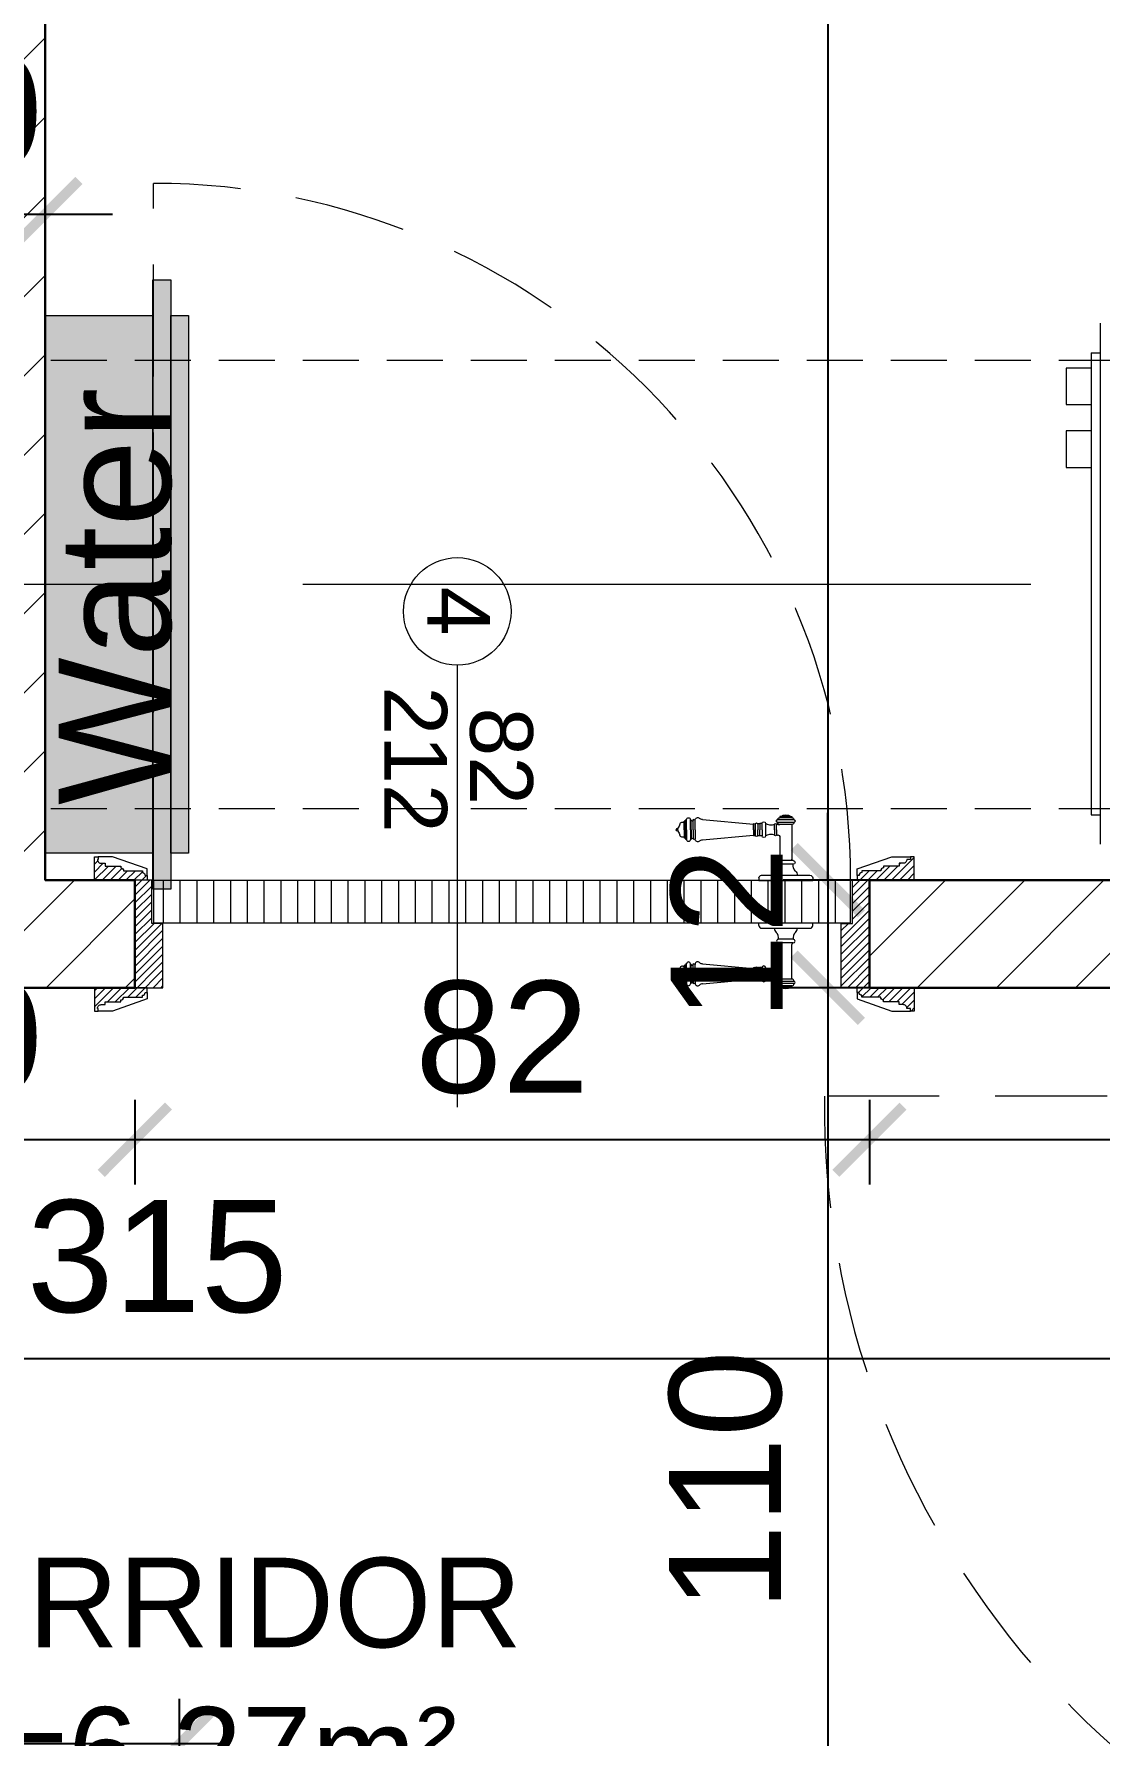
# Model space of a CAD drawing. Header units: feet. Extents: x 92587 to 97987, y -55119 to -48334.
# Drawn here: x 93892.9 to 94011.8, y -51400.9 to -51210.9 of the extents above; entities that cross this region are included whole.
import ezdxf

# ---------------------------------------------------------------- set-up
doc = ezdxf.new("R2010")
doc.units = ezdxf.units.FT
doc.header["$LTSCALE"] = 50
doc.header["$MEASUREMENT"] = 0
doc.linetypes.add('AXES', pattern=[2, 1.25, -0.25, 0.25, -0.25])
doc.linetypes.add('CACHE', pattern=[0.375, 0.25, -0.125])
doc.layers.get('0').update_dxf_attribs({"color": 8})
for name, color, linetype in [('AXES', 10, 'AXES'), ('COTE 50ème', 1, 'Continuous'), ('TEXTE', 7, 'Continuous')]:
    doc.layers.add(name, color=color, linetype=linetype)
for name, color, linetype, lineweight in [('BANJO', 160, 'Continuous', 9), ('BETON CACHE', 4, 'CACHE', 5), ('door', 44, 'Continuous', 5), ('KASETAT_Pen_No__22', 8, 'Continuous', 50), ('MACONNERIE COUPE', 7, 'Continuous', 30), ('MACONNERIE HACHURE', 253, 'Continuous', 13)]:
    doc.layers.add(name, color=color, linetype=linetype, lineweight=lineweight)
doc.layers.add('DEMOL', color=7, linetype='Continuous', lineweight=60, true_color=0xa87e00)
doc.layers.add('KASETAT_Pen_No__176', color=7, linetype='Continuous', lineweight=15, true_color=0x93a0c6)
doc.styles.add('GENERATED_STYLE_1', font='arial.ttf')
doc.styles.add('RS_TEXT_1.50', font='arial.ttf', dxfattribs={"height": 12.5})
doc.styles.add('RS_TXT_50', font='arial.ttf', dxfattribs={"height": 12.5})
doc.dimstyles.new('RS_50CM_LINEAIRE', dxfattribs={"dimscale": 5, "dimtxt": 12.5, "dimasz": 1.5, "dimexe": 1, "dimexo": 2.5, "dimgap": 1, "dimtad": 1, "dimdec": 1, "dimrnd": 0.5, "dimdsep": 46, "dimtxsty": 'RS_TXT_50', "dimblk1": 'ARCHTICK', "dimblk2": 'ARCHTICK', "dimsah": 1, "dimcen": 2.5, "dimdle": 1, "dimclrt": 4, "dimadec": 0, "dimazin": 2, "dimtfac": 1, "dimtdec": 1, "dimtix": 1, "dimtmove": 2, "dimatfit": 3, "dimfxl": 1, "dimtolj": 1, "dimtzin": 0, "dimarcsym": 0})

# ---------------------------------------------------------------- blocks, each defined once
blk = doc.blocks.new('A$C1cd8c289')
at = {"layer": 'AXES', "lineweight": 5, "ltscale": 1.3}
blk.add_line((3195, -410), (-1985, -410), dxfattribs=at)
blk = doc.blocks.new('door900')
at = {"color": 0}
for p, q in [((-9.3, 67.7), (9.3, 67.7)), ((9.3, 65.2), (-9.3, 65.2)), ((-6.8, 71.5), (-6.8, 70.2)), ((-5.5, 71.5), (-6.8, 71.5)), ((-6.8, 70.2), (6.8, 70.2)), ((-6.8, 62.7), (-6.8, 24)), ((-6.8, 62.7), (6.8, 62.7)), ((-5.5, 71.5), (5.5, 71.5)), ((5.5, 71.5), (6.8, 71.5)), ((6.8, 71.5), (6.8, 70.2)), ((8.7, 62.7), (6.8, 62.7)), ((10.5, 56.8), (10.5, 62.5)), ((12.7, 56.8), (12.7, 62.5)), ((22.5, 63.8), (22.5, 49.8)), ((26.5, 56.8), (26.5, 63.8)), ((26.5, 63.8), (29.1, 63.8)), ((26.5, 63.8), (29.1, 63.8)), ((29.1, 63.8), (29.1, 62.8)), ((29.1, 62.8), (29.1, 56.8)), ((31.1, 62.8), (31.1, 56.8)), ((34.1, 56.8), (34.1, 62.8)), ((34.1, 62.8), (34.1, 56.8)), ((92.8, 68.1), (36.2, 62.8)), ((36.2, 56.8), (36.2, 62.8)), ((101.2, 67.3), (103.2, 68)), ((101.2, 56.8), (101.2, 67.3)), ((103.2, 68), (103.2, 67.7)), ((103.2, 56.8), (103.2, 68)), ((106.5, 68), (105.5, 67.3)), ((105.5, 56.8), (105.5, 67.3)), ((106.5, 56.8), (106.5, 68)), ((110.7, 68), (111.8, 67.3)), ((110.7, 56.8), (110.7, 68)), ((111.8, 56.8), (111.8, 67.3)), ((111.8, 66.2), (113.3, 66.2)), ((113.3, 56.8), (113.3, 66.2)), ((120.5, 56.8), (120.5, 58.6)), ((6.8, 49.1), (6.8, 24)), ((8.7, 50.9), (8.7, 50.9)), ((10.5, 56.8), (10.5, 51.1)), ((12.7, 56.8), (12.7, 51.1)), ((26.5, 56.8), (26.5, 49.8)), ((26.5, 49.8), (29.1, 49.8)), ((26.5, 49.8), (29.1, 49.8)), ((29.1, 50.8), (29.1, 56.8)), ((29.1, 50.8), (29.1, 49.8)), ((29.1, 49.8), (29.1, 49.8)), ((31.1, 50.8), (31.1, 56.8)), ((34.1, 50.8), (34.1, 56.8)), ((34.1, 56.8), (34.1, 50.8)), ((36.2, 56.8), (36.2, 50.8)), ((92.8, 45.5), (36.2, 50.8)), ((101.2, 56.8), (101.2, 46.3)), ((101.2, 46.3), (103.2, 45.7)), ((103.2, 56.8), (103.2, 46.3)), ((103.2, 45.9), (103.2, 45.7)), ((105.5, 56.8), (105.5, 46.3)), ((106.5, 45.7), (105.5, 46.3)), ((106.5, 56.8), (106.5, 45.7)), ((110.7, 56.8), (110.7, 45.7)), ((110.7, 45.7), (111.8, 46.3)), ((111.8, 56.8), (111.8, 46.3)), ((111.8, 47.5), (113.3, 47.5)), ((113.3, 56.8), (113.3, 47.5)), ((120.5, 56.8), (120.5, 55)), ((-8.3, 22.3), (8.3, 22.3)), ((-30, 3), (-30, 0)), ((30, 0), (-30, 0)), ((27, 6), (-27, 6)), ((-8.3, 18.3), (8.3, 18.3)), ((30, 3), (30, 0))]:
    blk.add_line(p, q, dxfattribs=at)
for centre, radius, start, end in [((-9.3, 66.5), 1.25, 90, 270), ((-6.8, 67.7), 2.51, 90.115, 179.885), ((-6.8, 65.2), 2.51, 180.115, 269.885), ((0, 64), 9.29, 53.4104, 126.5896), ((6.8, 67.7), 2.51, 0.115, 89.885), ((6.8, 65.2), 2.51, 270.115, 359.885), ((8.6, 64.9), 2.15, 272.7029, 297.6142), ((9.3, 66.5), 1.25, 270, 90), ((10, 62.5), 0.561, 3.7097, 127.9634), ((11.6, 62.5), 1.1, 0.0106, 179.9894), ((16.7, 70.5), 8.83, 243.5466, 311.3694), ((24.5, 63.7), 2.01, 4.1469, 175.8531), ((30.1, 62.8), 1.03, 0, 180.0014), ((32.6, 62.8), 1.48, 0, 180), ((35.2, 62.8), 1.03, 0, 180), ((32.6, 62.8), 1.48, 1.563306237032948e-10, 2.08440831604393e-10), ((93.1, 72.5), 4.4, 266.3976, 315.6468), ((98.3, 67.4), 2.89, 358.3861, 135.6468), ((104.3, 67.6), 1.15, 170.914, 348.1019), ((108.6, 68), 2.1, 0, 180), ((115.5, 62.5), 2.84, 13.4568, 140.4953), ((127.9, 65.2), 9.88, 191.9991, 221.6757), ((120.5, 56.8), 1.79, 0, 90), ((8.7, 49), 1.91, 88.7426, 178.1515), ((8.6, 48.8), 2.15, 62.3858, 87.2971), ((10, 51.1), 0.561, 232.0366, 356.2903), ((11.6, 51.1), 1.1, 180.0106, 359.9894), ((16.7, 43.2), 8.83, 48.6306, 116.4534), ((24.5, 50), 2.01, 184.1469, 355.8531), ((30.1, 50.8), 1.03, 179.9972, 0), ((32.6, 50.8), 1.48, 180, 0), ((35.2, 50.8), 1.03, 180, 0), ((93.1, 41.1), 4.4, 44.3532, 93.6024), ((98.3, 46.2), 2.89, 224.3532, 1.6139), ((104.3, 46.1), 1.15, 11.8981, 189.086), ((108.6, 45.7), 2.1, 180, 0), ((115.5, 51.2), 2.84, 219.5047, 346.5432), ((127.9, 48.5), 9.88, 138.3243, 168.0009), ((120.5, 56.8), 1.79, 270, 0), ((-8.3, 20.3), 2, 90, 270), ((-8.5, 24), 1.71, 275.059, 359.7825), ((8.5, 24), 1.71, 180.2175, 264.941), ((8.3, 20.3), 2, 270, 90), ((-27, 3), 3, 90, 180), ((-6.8, 6), 6, 130.5908, 180), ((-16.6, 16.6), 8.41, 314.3689, 12.0705), ((16.6, 16.6), 8.41, 167.9295, 225.6311), ((6.8, 6), 6, 0, 49.4092), ((27, 3), 3, 0, 90)]:
    blk.add_arc(centre, radius, start, end, dxfattribs=at)
blk = doc.blocks.new('_ArchTick')
at = {"color": 0, "linetype": 'ByBlock', "const_width": 0.15}
blk.add_lwpolyline([(-0.5, -0.5), (0.5, 0.5)], dxfattribs=at)
blk = doc.blocks.new('*D684')
at = {"layer": 'COTE 50ème', "color": 0, "lineweight": -2, "ltscale": 0.5, "transparency": 16777216}
for p, q in [((93986.1, -51329.86), (93986.1, -51339.32)), ((94064.11, -51329.86), (94064.11, -51339.32)), ((94069.11, -51334.32), (93981.1, -51334.32))]:
    blk.add_line(p, q, dxfattribs=at)
at = {"layer": 'Defpoints', "color": 0, "ltscale": 0.5, "transparency": 16777216}
for p in [(93986.1, -51317.36), (94064.11, -51317.36), (93986.1, -51334.32)]:
    blk.add_point(p, dxfattribs=at)
at = {"layer": 'COTE 50ème', "color": 0, "lineweight": -2, "ltscale": 0.5, "transparency": 16777216, "xscale": 7.5, "yscale": 7.5, "zscale": 7.5, "rotation": 180}
blk.add_blockref('_ArchTick', (93986.1, -51334.32), dxfattribs=at)
at = {"layer": 'COTE 50ème', "color": 0, "lineweight": -2, "ltscale": 0.5, "transparency": 16777216, "xscale": 7.5, "yscale": 7.5, "zscale": 7.5}
blk.add_blockref('_ArchTick', (94064.11, -51334.32), dxfattribs=at)
at = {"layer": 'COTE 50ème', "color": 4, "lineweight": 5, "ltscale": 0.5, "transparency": 16777216, "insert": (94025.1, -51322.93), "char_height": 12.5, "attachment_point": 5, "style": 'RS_TXT_50'}
blk.add_mtext('\\A1;78', dxfattribs=at)
blk = doc.blocks.new('*D685')
at = {"layer": 'COTE 50ème', "color": 0, "lineweight": -2, "ltscale": 0.5, "transparency": 16777216}
for p, q in [((93904.11, -51329.86), (93904.11, -51339.32)), ((93986.1, -51329.86), (93986.1, -51339.32)), ((93991.1, -51334.32), (93899.11, -51334.32))]:
    blk.add_line(p, q, dxfattribs=at)
at = {"layer": 'Defpoints', "color": 0, "ltscale": 0.5, "transparency": 16777216}
for p in [(93904.11, -51317.36), (93986.1, -51317.36), (93904.11, -51334.32)]:
    blk.add_point(p, dxfattribs=at)
at = {"layer": 'COTE 50ème', "color": 0, "lineweight": -2, "ltscale": 0.5, "transparency": 16777216, "xscale": 7.5, "yscale": 7.5, "zscale": 7.5, "rotation": 180}
blk.add_blockref('_ArchTick', (93904.11, -51334.32), dxfattribs=at)
at = {"layer": 'COTE 50ème', "color": 0, "lineweight": -2, "ltscale": 0.5, "transparency": 16777216, "xscale": 7.5, "yscale": 7.5, "zscale": 7.5}
blk.add_blockref('_ArchTick', (93986.1, -51334.32), dxfattribs=at)
at = {"layer": 'COTE 50ème', "color": 4, "lineweight": 5, "ltscale": 0.5, "transparency": 16777216, "insert": (93945.1, -51322.93), "char_height": 12.5, "attachment_point": 5, "style": 'RS_TXT_50'}
blk.add_mtext('\\A1;82', dxfattribs=at)
blk = doc.blocks.new('*D686')
at = {"layer": 'COTE 50ème', "color": 0, "lineweight": -2, "ltscale": 0.5, "transparency": 16777216}
for p, q in [((93864.11, -51329.86), (93864.11, -51339.32)), ((93904.11, -51329.86), (93904.11, -51339.32)), ((93909.11, -51334.32), (93859.11, -51334.32))]:
    blk.add_line(p, q, dxfattribs=at)
at = {"layer": 'Defpoints', "color": 0, "ltscale": 0.5, "transparency": 16777216}
for p in [(93864.11, -51317.36), (93904.11, -51317.36), (93864.11, -51334.32)]:
    blk.add_point(p, dxfattribs=at)
at = {"layer": 'COTE 50ème', "color": 0, "lineweight": -2, "ltscale": 0.5, "transparency": 16777216, "xscale": 7.5, "yscale": 7.5, "zscale": 7.5, "rotation": 180}
blk.add_blockref('_ArchTick', (93864.11, -51334.32), dxfattribs=at)
at = {"layer": 'COTE 50ème', "color": 0, "lineweight": -2, "ltscale": 0.5, "transparency": 16777216, "xscale": 7.5, "yscale": 7.5, "zscale": 7.5}
blk.add_blockref('_ArchTick', (93904.11, -51334.32), dxfattribs=at)
at = {"layer": 'COTE 50ème', "color": 4, "lineweight": 5, "ltscale": 0.5, "transparency": 16777216, "insert": (93884.11, -51322.93), "char_height": 12.5, "attachment_point": 5, "style": 'RS_TXT_50'}
blk.add_mtext('\\A1;40', dxfattribs=at)
blk = doc.blocks.new('*D839')
at = {"layer": 'COTE 50ème', "color": 0, "lineweight": -2, "ltscale": 0.5, "transparency": 16777216}
for p, q in [((93749.11, -51329.86), (93749.11, -51363.79)), ((94064.11, -51329.86), (94064.11, -51363.79)), ((94069.11, -51358.79), (93744.11, -51358.79))]:
    blk.add_line(p, q, dxfattribs=at)
at = {"layer": 'Defpoints', "color": 0, "ltscale": 0.5, "transparency": 16777216}
for p in [(93749.11, -51317.36), (94064.11, -51317.36), (93749.11, -51358.79)]:
    blk.add_point(p, dxfattribs=at)
at = {"layer": 'COTE 50ème', "color": 0, "lineweight": -2, "ltscale": 0.5, "transparency": 16777216, "xscale": 7.5, "yscale": 7.5, "zscale": 7.5, "rotation": 180}
blk.add_blockref('_ArchTick', (93749.11, -51358.79), dxfattribs=at)
at = {"layer": 'COTE 50ème', "color": 0, "lineweight": -2, "ltscale": 0.5, "transparency": 16777216, "xscale": 7.5, "yscale": 7.5, "zscale": 7.5}
blk.add_blockref('_ArchTick', (94064.11, -51358.79), dxfattribs=at)
at = {"layer": 'COTE 50ème', "color": 4, "lineweight": 5, "ltscale": 0.5, "transparency": 16777216, "insert": (93906.61, -51347.4), "char_height": 12.5, "attachment_point": 5, "style": 'RS_TXT_50'}
blk.add_mtext('\\A1;315', dxfattribs=at)
blk = doc.blocks.new('*D888')
at = {"layer": 'COTE 50ème', "color": 0, "lineweight": -2, "ltscale": 0.5, "transparency": 16777216}
for p, q in [((93981.45, -50982.35), (93981.45, -51310.36)), ((93946.6, -50987.35), (93986.45, -50987.35)), ((93987.76, -51305.36), (93976.45, -51305.36))]:
    blk.add_line(p, q, dxfattribs=at)
at = {"layer": 'Defpoints', "color": 0, "ltscale": 0.5, "transparency": 16777216}
for p in [(93934.1, -50987.35), (93981.45, -51305.36), (94000.26, -51305.36)]:
    blk.add_point(p, dxfattribs=at)
at = {"layer": 'COTE 50ème', "color": 0, "lineweight": -2, "ltscale": 0.5, "transparency": 16777216, "xscale": 7.5, "yscale": 7.5, "zscale": 7.5}
for p, rotation in [((93981.45, -50987.35), 90), ((93981.45, -51305.36), 270)]:
    blk.add_blockref('_ArchTick', p, dxfattribs=dict(at, rotation=rotation))
at = {"layer": 'COTE 50ème', "color": 4, "lineweight": 5, "ltscale": 0.5, "transparency": 16777216, "insert": (93970.07, -51146.35), "char_height": 12.5, "attachment_point": 5, "rotation": 90, "style": 'RS_TXT_50'}
blk.add_mtext('\\A1;318', dxfattribs=at)
blk = doc.blocks.new('*D889')
at = {"layer": 'COTE 50ème', "color": 0, "lineweight": -2, "ltscale": 0.5, "transparency": 16777216}
for p, q in [((93981.45, -51305.36), (93981.45, -51297.86)), ((93987.76, -51305.36), (93976.45, -51305.36)), ((93981.45, -51305.36), (93981.45, -51317.36)), ((93987.76, -51317.36), (93976.45, -51317.36)), ((93981.45, -51317.36), (93981.45, -51324.86))]:
    blk.add_line(p, q, dxfattribs=at)
at = {"layer": 'Defpoints', "color": 0, "ltscale": 0.5, "transparency": 16777216}
for p in [(94000.26, -51305.36), (93981.45, -51317.36), (94000.26, -51317.36)]:
    blk.add_point(p, dxfattribs=at)
at = {"layer": 'COTE 50ème', "color": 0, "lineweight": -2, "ltscale": 0.5, "transparency": 16777216, "xscale": 7.5, "yscale": 7.5, "zscale": 7.5}
for p, rotation in [((93981.45, -51305.36), 270), ((93981.45, -51317.36), 90)]:
    blk.add_blockref('_ArchTick', p, dxfattribs=dict(at, rotation=rotation))
at = {"layer": 'COTE 50ème', "color": 4, "lineweight": 5, "ltscale": 0.5, "transparency": 16777216, "insert": (93970.18, -51311.36), "char_height": 12.5, "attachment_point": 5, "rotation": 90, "style": 'RS_TXT_50'}
blk.add_mtext('\\A1;12', dxfattribs=at)
blk = doc.blocks.new('*D890')
at = {"layer": 'COTE 50ème', "color": 0, "lineweight": -2, "ltscale": 0.5, "transparency": 16777216}
for p, q in [((93981.45, -51312.36), (93981.45, -51432.36)), ((93987.76, -51317.36), (93976.45, -51317.36)), ((93921.61, -51427.36), (93986.45, -51427.36))]:
    blk.add_line(p, q, dxfattribs=at)
at = {"layer": 'Defpoints', "color": 0, "ltscale": 0.5, "transparency": 16777216}
for p in [(94000.26, -51317.36), (93909.11, -51427.36), (93981.45, -51427.36)]:
    blk.add_point(p, dxfattribs=at)
at = {"layer": 'COTE 50ème', "color": 0, "lineweight": -2, "ltscale": 0.5, "transparency": 16777216, "xscale": 7.5, "yscale": 7.5, "zscale": 7.5}
for p, rotation in [((93981.45, -51317.36), 90), ((93981.45, -51427.36), 270)]:
    blk.add_blockref('_ArchTick', p, dxfattribs=dict(at, rotation=rotation))
at = {"layer": 'COTE 50ème', "color": 4, "lineweight": 5, "ltscale": 0.5, "transparency": 16777216, "insert": (93970.07, -51372.36), "char_height": 12.5, "attachment_point": 5, "rotation": 90, "style": 'RS_TXT_50'}
blk.add_mtext('\\A1;110', dxfattribs=at)
blk = doc.blocks.new('*D556')
at = {"layer": 'COTE 50ème', "color": 0, "lineweight": -2, "ltscale": 0.5, "transparency": 16777216}
for p, q in [((93749.11, -51414.86), (93749.11, -51396.71)), ((93909.11, -51414.86), (93909.11, -51396.71)), ((93744.11, -51401.71), (93914.11, -51401.71))]:
    blk.add_line(p, q, dxfattribs=at)
at = {"layer": 'Defpoints', "color": 0, "ltscale": 0.5, "transparency": 16777216}
for p in [(93909.11, -51401.71), (93749.11, -51427.36), (93909.11, -51427.36)]:
    blk.add_point(p, dxfattribs=at)
at = {"layer": 'COTE 50ème', "color": 0, "lineweight": -2, "ltscale": 0.5, "transparency": 16777216, "xscale": 7.5, "yscale": 7.5, "zscale": 7.5, "rotation": 180}
blk.add_blockref('_ArchTick', (93749.11, -51401.71), dxfattribs=at)
at = {"layer": 'COTE 50ème', "color": 0, "lineweight": -2, "ltscale": 0.5, "transparency": 16777216, "xscale": 7.5, "yscale": 7.5, "zscale": 7.5}
blk.add_blockref('_ArchTick', (93909.11, -51401.71), dxfattribs=at)
at = {"layer": 'COTE 50ème', "color": 4, "lineweight": 5, "ltscale": 0.5, "transparency": 16777216, "insert": (93829.11, -51390.33), "char_height": 12.5, "attachment_point": 5, "style": 'RS_TXT_50'}
blk.add_mtext('\\A1;160', dxfattribs=at)
blk = doc.blocks.new('*D560')
at = {"layer": 'COTE 50ème', "color": 0, "lineweight": -2, "ltscale": 0.5, "transparency": 16777216}
for p, q in [((93874.11, -51255.42), (93874.11, -51226.04)), ((93894.11, -51255.42), (93894.11, -51226.04)), ((93874.11, -51231.04), (93866.61, -51231.04)), ((93874.11, -51231.04), (93894.11, -51231.04)), ((93894.11, -51231.04), (93901.61, -51231.04))]:
    blk.add_line(p, q, dxfattribs=at)
at = {"layer": 'Defpoints', "color": 0, "ltscale": 0.5, "transparency": 16777216}
for p in [(93894.11, -51231.04), (93874.11, -51267.92), (93894.11, -51267.92)]:
    blk.add_point(p, dxfattribs=at)
at = {"layer": 'COTE 50ème', "color": 0, "lineweight": -2, "ltscale": 0.5, "transparency": 16777216, "xscale": 7.5, "yscale": 7.5, "zscale": 7.5}
blk.add_blockref('_ArchTick', (93874.11, -51231.04), dxfattribs=at)
at = {"layer": 'COTE 50ème', "color": 0, "lineweight": -2, "ltscale": 0.5, "transparency": 16777216, "xscale": 7.5, "yscale": 7.5, "zscale": 7.5, "rotation": 180}
blk.add_blockref('_ArchTick', (93894.11, -51231.04), dxfattribs=at)
at = {"layer": 'COTE 50ème', "color": 4, "lineweight": 5, "ltscale": 0.5, "transparency": 16777216, "insert": (93884.11, -51219.66), "char_height": 12.5, "attachment_point": 5, "style": 'RS_TXT_50'}
blk.add_mtext('\\A1;20', dxfattribs=at)

msp = doc.modelspace()

# ---------------------------------------------------------------- hatches: boundary and pattern name
at = {"layer": 'door'}
h = msp.add_hatch(dxfattribs=at)
h.set_pattern_fill('ANSI31', color=256, scale=5, angle=1080)
h.set_pattern_definition([(45, (-53665.1491, 2097.60795), (-0.4419417382, 0.4419417382), [])])
edge = h.paths.add_edge_path()
edge.add_line((93900.36, -51319.25), (93900.78, -51319.25))
edge.add_line((93900.78, -51319.25), (93900.78, -51318.93))
edge.add_line((93900.78, -51318.93), (93902.54, -51318.93))
edge.add_line((93902.54, -51318.93), (93902.54, -51318.72))
edge.add_arc((93902.54, -51318.41), 0.314, 270, 360)
edge.add_line((93902.85, -51318.41), (93904.95, -51318.41))
edge.add_line((93904.95, -51318.41), (93904.95, -51318.2))
edge.add_arc((93904.95, -51317.89), 0.314, 270, 360)
edge.add_line((93905.26, -51317.89), (93905.47, -51317.89))
edge.add_line((93905.47, -51317.89), (93905.47, -51317.36))
edge.add_line((93905.47, -51317.36), (93899.61, -51317.36))
edge.add_line((93899.61, -51317.36), (93899.61, -51319.98))
edge.add_line((93899.61, -51319.98), (93900.02, -51319.98))
edge.add_line((93900.02, -51319.98), (93900.02, -51319.67))
edge.add_line((93900.02, -51319.67), (93899.94, -51319.67))
edge.add_arc((93900.36, -51319.67), 0.419, 90, 180, ccw=False)
h.paths.add_polyline_path([(93904.11, -51317.36), (93907.25, -51317.36), (93907.25, -51310.18), (93905.99, -51310.18), (93905.99, -51305.36), (93904.11, -51305.36)])
edge = h.paths.add_edge_path()
edge.add_line((93900.36, -51303.48), (93900.78, -51303.48))
edge.add_line((93900.78, -51303.48), (93900.78, -51303.79))
edge.add_line((93900.78, -51303.79), (93902.54, -51303.79))
edge.add_line((93902.54, -51303.79), (93902.54, -51304))
edge.add_arc((93902.54, -51304.31), 0.314, 0, 90, ccw=False)
edge.add_line((93902.85, -51304.31), (93904.95, -51304.31))
edge.add_line((93904.95, -51304.31), (93904.95, -51304.52))
edge.add_arc((93904.95, -51304.84), 0.314, 0, 90, ccw=False)
edge.add_line((93905.26, -51304.84), (93905.47, -51304.84))
edge.add_line((93905.47, -51304.84), (93905.47, -51305.36))
edge.add_line((93905.47, -51305.36), (93899.61, -51305.36))
edge.add_line((93899.61, -51305.36), (93899.61, -51302.74))
edge.add_line((93899.61, -51302.74), (93900.02, -51302.74))
edge.add_line((93900.02, -51302.74), (93900.02, -51303.06))
edge.add_line((93900.02, -51303.06), (93899.94, -51303.06))
edge.add_arc((93900.36, -51303.06), 0.419, 180, 270)
h = msp.add_hatch(dxfattribs=at)
h.set_pattern_fill('ANSI31', color=256, scale=5, angle=1080)
h.set_pattern_definition([(45, (-53675.161, 2097.60795), (-0.4419417382, 0.4419417382), [])])
h.paths.add_polyline_path([(93986.1, -51317.36), (93982.95, -51317.36), (93982.95, -51310.18), (93984.21, -51310.18), (93984.21, -51305.36), (93986.1, -51305.36)])
edge = h.paths.add_edge_path()
edge.add_line((93989.85, -51319.25), (93989.43, -51319.25))
edge.add_line((93989.43, -51319.25), (93989.43, -51318.93))
edge.add_line((93989.43, -51318.93), (93987.67, -51318.93))
edge.add_line((93987.67, -51318.93), (93987.67, -51318.72))
edge.add_arc((93987.67, -51318.41), 0.314, 180, 270, ccw=False)
edge.add_line((93987.35, -51318.41), (93985.26, -51318.41))
edge.add_line((93985.26, -51318.41), (93985.26, -51318.2))
edge.add_arc((93985.26, -51317.89), 0.314, 180, 270, ccw=False)
edge.add_line((93984.94, -51317.89), (93984.73, -51317.89))
edge.add_line((93984.73, -51317.89), (93984.73, -51317.36))
edge.add_line((93984.73, -51317.36), (93991.1, -51317.36))
edge.add_line((93991.1, -51317.36), (93991.1, -51319.98))
edge.add_line((93991.1, -51319.98), (93990.69, -51319.98))
edge.add_line((93990.69, -51319.98), (93990.69, -51319.67))
edge.add_line((93990.69, -51319.67), (93990.27, -51319.67))
edge.add_arc((93989.85, -51319.67), 0.419, 0, 90)
edge = h.paths.add_edge_path()
edge.add_line((93989.85, -51303.48), (93989.43, -51303.48))
edge.add_line((93989.43, -51303.48), (93989.43, -51303.79))
edge.add_line((93989.43, -51303.79), (93987.67, -51303.79))
edge.add_line((93987.67, -51303.79), (93987.67, -51304))
edge.add_arc((93987.67, -51304.31), 0.314, 90, 180)
edge.add_line((93987.35, -51304.31), (93985.26, -51304.31))
edge.add_line((93985.26, -51304.31), (93985.26, -51304.52))
edge.add_arc((93985.26, -51304.84), 0.314, 90, 180)
edge.add_line((93984.94, -51304.84), (93984.73, -51304.84))
edge.add_line((93984.73, -51304.84), (93984.73, -51305.36))
edge.add_line((93984.73, -51305.36), (93991.1, -51305.36))
edge.add_line((93991.1, -51305.36), (93991.1, -51302.74))
edge.add_line((93991.1, -51302.74), (93990.69, -51302.74))
edge.add_line((93990.69, -51302.74), (93990.69, -51303.06))
edge.add_line((93990.69, -51303.06), (93990.27, -51303.06))
edge.add_arc((93989.85, -51303.06), 0.419, 270, 360, ccw=False)
h = msp.add_hatch(dxfattribs=at)
h.set_pattern_fill('ANSI31', color=256, scale=15, angle=585)
h.set_pattern_definition([(270, (139833.5541, 46145.0404), (1.875, -2e-15), [])])
h.paths.add_polyline_path([(93906.2, -51310.13), (93984, -51310.13), (93984, -51305.41), (93906.2, -51305.41)])
at = {"layer": 'KASETAT_Pen_No__176', "linetype": 'Continuous', "lineweight": 0, "true_color": 0x139b48}
msp.add_hatch(color=114, dxfattribs=at).paths.add_polyline_path([(93910.11, -51242.36), (93910.11, -51302.36), (93908.11, -51302.36), (93908.11, -51306.36), (93906.11, -51306.36), (93906.11, -51302.36), (93894.11, -51302.36), (93894.11, -51242.36), (93906.11, -51242.36), (93906.11, -51238.36), (93908.11, -51238.36), (93908.11, -51242.36)])
at = {"layer": 'MACONNERIE HACHURE'}
h = msp.add_hatch(dxfattribs=at)
h.set_pattern_fill('ANSI31', color=256, scale=50, style=0)
h.set_pattern_definition([(45, (0, 5835.283), (-4.41941738, 4.41941738), [])])
h.paths.add_polyline_path([(93729.11, -50527.36), (93729.11, -50358.36), (93801.11, -50358.36), (93801.11, -50337.36), (93779.11, -50337.36), (93779.11, -50332.36), (93959.11, -50332.36), (93959.11, -50344.36), (93909.11, -50344.36), (93909.11, -50517.36), (93887.11, -50517.36), (93887.11, -50505.36), (93897.11, -50505.36), (93897.11, -50344.36), (93806.11, -50344.36), (93806.11, -50363.36), (93749.11, -50363.36), (93749.11, -50505.36), (93805.11, -50505.36), (93805.11, -50517.36), (93741.11, -50517.36), (93741.11, -50527.36)])
h.paths.add_polyline_path([(94298.94, -51192.36), (94249.11, -51192.36), (94249.11, -51152.36), (94298.94, -51152.36)])
h.paths.add_polyline_path([(94459.11, -51192.36), (94419.11, -51192.36), (94419.11, -51152.36), (94459.11, -51152.36)])
h.paths.add_polyline_path([(94319.11, -51547.36), (94229.11, -51547.36), (94229.11, -51487.36), (94076.11, -51487.36), (94076.11, -51547.36), (94064.11, -51547.36), (94064.11, -51427.36), (94084.11, -51427.36), (94084.11, -51462.36), (94249.11, -51462.36), (94249.11, -51511.36), (94319.11, -51511.36), (94319.11, -51462.36), (94354.11, -51462.36), (94354.11, -51482.36), (94344.11, -51482.36), (94344.11, -51532.36), (94319.11, -51532.36), (94319.11, -51516.36), (94249.11, -51516.36), (94249.11, -51542.36), (94319.11, -51542.36)])
h.paths.add_polyline_path([(93749.11, -49932.36), (93849.11, -49932.36), (93849.11, -49907.36), (93749.11, -49907.36)])
h.paths.add_polyline_path([(93514.11, -51940.47), (93489.11, -51940.47), (93489.11, -51987.36), (93514.11, -51987.36)])
h.paths.add_polyline_path([(93514.11, -50042.36), (93489.11, -50042.36), (93489.11, -50022.36), (93514.11, -50022.36)])
h.paths.add_polyline_path([(94196.61, -51192.36), (94214.11, -51192.36), (94214.11, -51172.36), (94196.61, -51172.36)])
h.paths.add_polyline_path([(93874.11, -51305.36), (93864.11, -51305.36), (93864.11, -51317.36), (93904.11, -51317.36), (93904.11, -51305.36), (93894.11, -51305.36), (93894.11, -50987.36), (94064.11, -50987.36), (94064.11, -51305.36), (93986.1, -51305.36), (93986.1, -51317.36), (94064.11, -51317.36), (94064.11, -51327.36), (94084.11, -51327.36), (94084.11, -51192.36), (94096.61, -51192.36), (94096.61, -51172.36), (94084.11, -51172.36), (94084.11, -50957.36), (94063.11, -50957.36), (94063.11, -50627.36), (93965.1, -50627.36), (93965.1, -50639.36), (94043.11, -50639.36), (94043.11, -50957.36), (93873.11, -50957.36), (93873.11, -50639.36), (93883.11, -50639.36), (93883.11, -50627.36), (93843.11, -50627.36), (93843.11, -50639.36), (93853.11, -50639.36), (93853.11, -50957.36), (93514.11, -50957.36), (93514.11, -50912.36), (93489.11, -50912.36), (93489.11, -50962.36), (93379.11, -50962.36), (93379.11, -50982.36), (93489.11, -50982.36), (93489.11, -51032.36), (93514.11, -51032.36), (93514.11, -50987.36), (93874.11, -50987.36)])
h.paths.add_polyline_path([(93706.11, -50332.36), (93706.11, -50352.36), (93404.11, -50352.36), (93404.11, -50417.36), (93379.11, -50417.36), (93379.11, -50327.36), (93489.11, -50327.36), (93489.11, -50312.36), (93514.11, -50312.36), (93514.11, -50332.36)])
h.paths.add_polyline_path([(94149.11, -50235.36), (94174.11, -50235.36), (94174.11, -50513.36), (94226.11, -50513.36), (94226.11, -50535.36), (94214.11, -50535.36), (94214.11, -50525.36), (94089.11, -50525.36), (94089.11, -50513.36), (94149.11, -50513.36)])
h.paths.add_polyline_path([(94174.11, -50162.36), (94174.11, -50142.36), (94224.11, -50142.36), (94224.11, -50022.36), (94249.11, -50022.36), (94249.11, -50137.36), (94266.61, -50137.36), (94266.61, -50162.36)])
h.paths.add_polyline_path([(93514.11, -49972.36), (93514.11, -49932.36), (93569.11, -49932.36), (93569.11, -49907.36), (93489.11, -49907.36), (93489.11, -49972.36)])
h.paths.add_polyline_path([(94089.11, -49932.36), (94029.11, -49932.36), (94029.11, -49907.36), (94114.11, -49907.36), (94114.11, -49972.36), (94114.11, -49972.36), (94114.11, -50022.36), (94089.11, -50022.36)])
h.paths.add_polyline_path([(93514.11, -51612.36), (93514.11, -51670.47), (93489.11, -51670.47), (93489.11, -51617.36), (93379.11, -51617.36), (93379.11, -51527.36), (93404.11, -51527.36), (93404.11, -51592.36), (93737.11, -51592.36), (93737.11, -51419.36), (93749.11, -51419.36), (93749.11, -51427.36), (93805.11, -51427.36), (93805.11, -51439.36), (93749.11, -51439.36), (93749.11, -51587.36), (93897.11, -51587.36), (93897.11, -51439.36), (93887.11, -51439.36), (93887.11, -51427.36), (93909.11, -51427.36), (93909.11, -51600.36), (93958.97, -51600.36), (93958.97, -51612.36)])
h.paths.add_polyline_path([(93749.11, -51285.36), (93749.11, -51305.36), (93772.11, -51305.36), (93772.11, -51317.36), (93749.11, -51317.36), (93749.11, -51327.36), (93737.11, -51327.36), (93737.11, -51297.36), (93514.11, -51297.36), (93514.11, -51285.36)], flags=17)
h.paths.add_polyline_path([(93729.11, -50647.36), (93514.11, -50647.36), (93514.11, -50659.36), (93741.11, -50659.36), (93741.11, -50639.36), (93751.11, -50639.36), (93751.11, -50627.36), (93741.11, -50627.36), (93741.11, -50619.36), (93729.11, -50619.36)])
h.paths.add_polyline_path([(94314.11, -50647.36), (94314.11, -50635.36), (94226.11, -50635.36), (94226.11, -50627.36), (94214.11, -50627.36), (94214.11, -50647.36)])
h.paths.add_polyline_path([(93404.11, -51297.36), (93379.11, -51297.36), (93379.11, -51347.36), (93404.11, -51347.36)])
h.paths.add_polyline_path([(93404.11, -50647.36), (93379.11, -50647.36), (93379.11, -50597.36), (93404.11, -50597.36)])
h.paths.add_polyline_path([(93514.11, -51247.36), (93489.11, -51247.36), (93489.11, -51192.47), (93514.11, -51192.47)], flags=17)
h.paths.add_polyline_path([(93514.11, -50697.36), (93489.11, -50697.36), (93489.11, -50752.25), (93514.11, -50752.25)], flags=17)
h.paths.add_polyline_path([(94659.28, -51192.36), (94709.11, -51192.36), (94709.11, -51152.36), (94659.28, -51152.36)])
h.paths.add_polyline_path([(94499.11, -51192.36), (94539.11, -51192.36), (94539.11, -51152.36), (94499.11, -51152.36)])
h.paths.add_polyline_path([(94344.11, -52012.36), (94364.11, -52012.36), (94364.11, -52037.36), (94344.11, -52037.36)])
h.paths.add_polyline_path([(94029.11, -52012.36), (94029.11, -52037.36), (94209.11, -52037.36), (94209.11, -52012.36)])
h.paths.add_polyline_path([(94639.11, -51547.36), (94729.11, -51547.36), (94729.11, -51487.36), (94882.11, -51487.36), (94882.11, -51547.36), (94894.11, -51547.36), (94894.11, -51427.36), (94874.11, -51427.36), (94874.11, -51462.36), (94709.11, -51462.36), (94709.11, -51511.36), (94639.11, -51511.36), (94639.11, -51462.36), (94454.11, -51462.36), (94454.11, -51482.36), (94614.11, -51482.36), (94614.11, -51532.36), (94639.11, -51532.36), (94639.11, -51516.36), (94709.11, -51516.36), (94709.11, -51542.36), (94639.11, -51542.36)])
h.paths.add_polyline_path([(95209.11, -49932.36), (95109.11, -49932.36), (95109.11, -49907.36), (95209.11, -49907.36)])
h.paths.add_polyline_path([(95444.11, -51940.47), (95469.11, -51940.47), (95469.11, -51987.36), (95444.11, -51987.36)])
h.paths.add_polyline_path([(95444.11, -50042.36), (95469.11, -50042.36), (95469.11, -50022.36), (95444.11, -50022.36)])
h.paths.add_polyline_path([(94761.61, -51192.36), (94744.11, -51192.36), (94744.11, -51172.36), (94761.61, -51172.36)])
h.paths.add_polyline_path([(94464.11, -50162.36), (94446.61, -50162.36), (94446.61, -50137.36), (94464.11, -50137.36), (94464.11, -49972.36), (94494.11, -49972.36), (94494.11, -50137.36), (94511.72, -50137.36), (94511.72, -50162.36), (94494.11, -50162.36), (94494.11, -50635.36), (94562.11, -50635.36), (94562.11, -50647.36), (94494.11, -50647.36), (94494.11, -50822.36), (94464.11, -50822.36), (94464.11, -50647.36), (94396.11, -50647.36), (94396.11, -50635.36), (94464.11, -50635.36)])
h.paths.add_polyline_path([(95084.11, -51305.36), (95094.11, -51305.36), (95094.11, -51317.36), (95054.11, -51317.36), (95054.11, -51305.36), (95064.11, -51305.36), (95064.11, -50987.36), (94894.11, -50987.36), (94894.11, -51305.36), (94972.12, -51305.36), (94972.12, -51317.36), (94894.11, -51317.36), (94894.11, -51327.36), (94874.11, -51327.36), (94874.11, -51192.36), (94861.61, -51192.36), (94861.61, -51172.36), (94874.11, -51172.36), (94874.11, -50957.36), (94895.11, -50957.36), (94895.11, -50627.36), (94993.12, -50627.36), (94993.12, -50639.36), (94915.11, -50639.36), (94915.11, -50957.36), (95085.11, -50957.36), (95085.11, -50639.36), (95075.11, -50639.36), (95075.11, -50627.36), (95115.11, -50627.36), (95115.11, -50639.36), (95105.11, -50639.36), (95105.11, -50957.36), (95444.11, -50957.36), (95444.11, -50912.36), (95469.11, -50912.36), (95469.11, -50962.36), (95579.11, -50962.36), (95579.11, -50982.36), (95469.11, -50982.36), (95469.11, -51032.36), (95444.11, -51032.36), (95444.11, -50987.36), (95084.11, -50987.36)])
h.paths.add_polyline_path([(95229.11, -50358.36), (95157.11, -50358.36), (95157.11, -50337.36), (95179.11, -50337.36), (95179.11, -50332.36), (94999.11, -50332.36), (94999.11, -50344.36), (95049.11, -50344.36), (95049.11, -50517.36), (95071.11, -50517.36), (95071.11, -50505.36), (95061.11, -50505.36), (95061.11, -50344.36), (95152.11, -50344.36), (95152.11, -50363.36), (95209.11, -50363.36), (95209.11, -50505.36), (95153.11, -50505.36), (95153.11, -50517.36), (95217.11, -50517.36), (95217.11, -50527.36), (95229.11, -50527.36)])
h.paths.add_polyline_path([(95252.11, -50332.36), (95252.11, -50352.36), (95554.11, -50352.36), (95554.11, -50417.36), (95579.11, -50417.36), (95579.11, -50327.36), (95469.11, -50327.36), (95469.11, -50312.36), (95444.11, -50312.36), (95444.11, -50332.36)])
h.paths.add_polyline_path([(94809.11, -50235.36), (94784.11, -50235.36), (94784.11, -50513.36), (94732.11, -50513.36), (94732.11, -50535.36), (94744.11, -50535.36), (94744.11, -50525.36), (94869.11, -50525.36), (94869.11, -50513.36), (94809.11, -50513.36)])
h.paths.add_polyline_path([(94784.11, -50162.36), (94784.11, -50142.36), (94734.11, -50142.36), (94734.11, -50022.36), (94709.11, -50022.36), (94709.11, -50137.36), (94691.61, -50137.36), (94691.61, -50162.36)])
h.paths.add_polyline_path([(95444.11, -49972.36), (95444.11, -49932.36), (95389.11, -49932.36), (95389.11, -49907.36), (95469.11, -49907.36), (95469.11, -49972.36)])
h.paths.add_polyline_path([(94869.11, -49932.36), (94929.11, -49932.36), (94929.11, -49907.36), (94844.11, -49907.36), (94844.11, -49972.36), (94844.11, -49972.36), (94844.11, -50022.36), (94869.11, -50022.36)])
h.paths.add_polyline_path([(93514.11, -52012.36), (93569.11, -52012.36), (93569.11, -52037.36), (93514.11, -52037.36)])
h.paths.add_polyline_path([(93749.11, -52012.36), (93749.11, -52037.36), (93849.11, -52037.36), (93849.11, -52012.36)])
h.paths.add_polyline_path([(94464.11, -52012.36), (94614.11, -52012.36), (94614.11, -52037.36), (94464.11, -52037.36)])
h.paths.add_polyline_path([(94749.11, -52012.36), (95444.11, -52012.36), (95444.11, -52037.36), (94749.11, -52037.36)])
h.paths.add_polyline_path([(95444.11, -51612.36), (95444.11, -51670.47), (95469.11, -51670.47), (95469.11, -51617.36), (95579.11, -51617.36), (95579.11, -51527.36), (95554.11, -51527.36), (95554.11, -51592.36), (95221.11, -51592.36), (95221.11, -51419.36), (95209.11, -51419.36), (95209.11, -51427.36), (95153.11, -51427.36), (95153.11, -51439.36), (95209.11, -51439.36), (95209.11, -51587.36), (95061.11, -51587.36), (95061.11, -51439.36), (95071.11, -51439.36), (95071.11, -51427.36), (95049.11, -51427.36), (95049.11, -51600.36), (94999.24, -51600.36), (94999.24, -51612.36)])
h.paths.add_polyline_path([(95209.11, -51285.36), (95209.11, -51305.36), (95186.11, -51305.36), (95186.11, -51317.36), (95209.11, -51317.36), (95209.11, -51327.36), (95221.11, -51327.36), (95221.11, -51297.36), (95444.11, -51297.36), (95444.11, -51285.36)], flags=17)
h.paths.add_polyline_path([(95229.11, -50647.36), (95444.11, -50647.36), (95444.11, -50659.36), (95217.11, -50659.36), (95217.11, -50639.36), (95207.11, -50639.36), (95207.11, -50627.36), (95217.11, -50627.36), (95217.11, -50619.36), (95229.11, -50619.36)])
h.paths.add_polyline_path([(94644.11, -50647.36), (94644.11, -50635.36), (94732.11, -50635.36), (94732.11, -50627.36), (94744.11, -50627.36), (94744.11, -50647.36)])
h.paths.add_polyline_path([(95554.11, -51297.36), (95579.11, -51297.36), (95579.11, -51347.36), (95554.11, -51347.36)])
h.paths.add_polyline_path([(95554.11, -50647.36), (95579.11, -50647.36), (95579.11, -50597.36), (95554.11, -50597.36)])
h.paths.add_polyline_path([(95444.11, -51247.36), (95469.11, -51247.36), (95469.11, -51192.47), (95444.11, -51192.47)], flags=17)
h.paths.add_polyline_path([(95444.11, -50697.36), (95469.11, -50697.36), (95469.11, -50752.25), (95444.11, -50752.25)], flags=17)

# ---------------------------------------------------------------- linework, layer by layer
at = {"layer": 'BANJO'}
for p, q in [((94011.83, -51243.2), (94011.83, -51301.36)), ((94010.83, -51246.51), (94011.83, -51246.51)), ((94010.83, -51246.51), (94010.83, -51298.06)), ((94008.06, -51248.24), (94008.06, -51252.3)), ((94010.83, -51248.24), (94008.06, -51248.24)), ((94008.06, -51252.3), (94010.83, -51252.3)), ((94010.83, -51255.24), (94008.06, -51255.24)), ((94008.06, -51255.24), (94008.06, -51259.3)), ((94008.06, -51259.3), (94010.83, -51259.3)), ((94010.83, -51298.06), (94011.83, -51298.06))]:
    msp.add_line(p, q, dxfattribs=at)
at = {"layer": 'BETON CACHE', "lineweight": 5, "ltscale": 0.5}
msp.add_lwpolyline([(95579.11, -51247.36), (93379.11, -51247.36), (93379.11, -51297.36), (95579.11, -51297.36)], close=True, dxfattribs=at)
at = {"layer": 'door', "linetype": 'CACHE'}
for p, q in [((93906.2, -51305.41), (93906.2, -51227.62)), ((94068.88, -51329.46), (93981.07, -51329.46))]:
    msp.add_line(p, q, dxfattribs=at)
at = {"layer": 'door'}
msp.add_line((93940.1, -51281.37), (93940.1, -51330.69), dxfattribs=at)
for points in [[(93900.36, -51303.48), (93900.78, -51303.48), (93900.78, -51303.79), (93902.54, -51303.79), (93902.54, -51304, -0.414214), (93902.85, -51304.31), (93904.95, -51304.31), (93904.95, -51304.52, -0.414214), (93905.26, -51304.84), (93905.47, -51304.84), (93905.47, -51305.36), (93899.61, -51305.36), (93899.61, -51302.74), (93900.02, -51302.74), (93900.02, -51303.06), (93899.94, -51303.06, 0.414214), (93900.36, -51303.48)], [(93989.85, -51303.48), (93989.43, -51303.48), (93989.43, -51303.79), (93987.67, -51303.79), (93987.67, -51304, 0.414214), (93987.35, -51304.31), (93985.26, -51304.31), (93985.26, -51304.52, 0.414214), (93984.94, -51304.84), (93984.73, -51304.84), (93984.73, -51305.36), (93991.1, -51305.36), (93991.1, -51302.74), (93990.69, -51302.74), (93990.69, -51303.06), (93990.27, -51303.06, -0.414214), (93989.85, -51303.48)], [(93900.36, -51319.25), (93900.78, -51319.25), (93900.78, -51318.93), (93902.54, -51318.93), (93902.54, -51318.72, 0.414214), (93902.85, -51318.41), (93904.95, -51318.41), (93904.95, -51318.2, 0.414214), (93905.26, -51317.89), (93905.47, -51317.89), (93905.47, -51317.36), (93899.61, -51317.36), (93899.61, -51319.98), (93900.02, -51319.98), (93900.02, -51319.67), (93899.94, -51319.67, -0.414214), (93900.36, -51319.25)], [(93989.85, -51319.25), (93989.43, -51319.25), (93989.43, -51318.93), (93987.67, -51318.93), (93987.67, -51318.72, -0.414214), (93987.35, -51318.41), (93985.26, -51318.41), (93985.26, -51318.2, -0.414214), (93984.94, -51317.89), (93984.73, -51317.89), (93984.73, -51317.36), (93991.1, -51317.36), (93991.1, -51319.98), (93990.69, -51319.98), (93990.69, -51319.67), (93990.27, -51319.67, 0.414214), (93989.85, -51319.25)]]:
    msp.add_lwpolyline(points, format="xyb", dxfattribs=at)
for points in [[(93905.47, -51304.84), (93905.47, -51304.11), (93901.61, -51302.74), (93900.02, -51302.74)], [(93984.73, -51304.84), (93984.73, -51304.11), (93988.59, -51302.74), (93990.69, -51302.74)], [(93904.11, -51317.36), (93907.25, -51317.36), (93907.25, -51310.18), (93905.99, -51310.18), (93905.99, -51305.36), (93904.11, -51305.36), (93904.11, -51317.36)], [(93906.2, -51310.13), (93984, -51310.13), (93984, -51305.41), (93906.2, -51305.41), (93906.2, -51310.13)], [(93986.1, -51317.36), (93982.95, -51317.36), (93982.95, -51310.18), (93984.21, -51310.18), (93984.21, -51305.36), (93986.1, -51305.36), (93986.1, -51317.36)], [(93905.47, -51317.89), (93905.47, -51318.62), (93901.61, -51319.98), (93900.02, -51319.98)], [(93984.73, -51317.89), (93984.73, -51318.62), (93988.59, -51319.98), (93990.69, -51319.98)]]:
    msp.add_lwpolyline(points, dxfattribs=at)
msp.add_circle((93940.1, -51275.37), 6, dxfattribs=at)
at = {"layer": 'door', "linetype": 'CACHE'}
for centre, radius, start, end in [((93906.2, -51305.41), 77.8, 0, 90), ((94076.74, -51330.42), 95.68, 179.4244, 262.4456)]:
    msp.add_arc(centre, radius, start, end, dxfattribs=at)
at = {"layer": 'KASETAT_Pen_No__22', "color": 32, "linetype": 'Continuous', "lineweight": 0, "true_color": 0xcd6928}
for p, q in [((93906.11, -51306.36), (93906.11, -51238.36)), ((93906.11, -51238.36), (93908.11, -51238.36)), ((93908.11, -51238.36), (93908.11, -51306.36)), ((93894.11, -51302.36), (93894.11, -51242.36)), ((93894.11, -51242.36), (93906.11, -51242.36)), ((93906.11, -51242.36), (93906.11, -51302.36)), ((93908.11, -51302.36), (93908.11, -51242.36)), ((93908.11, -51242.36), (93910.11, -51242.36)), ((93910.11, -51242.36), (93910.11, -51302.36)), ((93906.11, -51302.36), (93894.11, -51302.36)), ((93910.11, -51302.36), (93908.11, -51302.36)), ((93908.11, -51306.36), (93906.11, -51306.36))]:
    msp.add_line(p, q, dxfattribs=at)
at = {"layer": 'MACONNERIE COUPE'}
for points in [[(93874.11, -50987.36), (93874.11, -51305.36), (93864.11, -51305.36), (93864.11, -51317.36), (93904.11, -51317.36), (93904.11, -51305.36), (93894.11, -51305.36), (93894.11, -50987.36)], [(94064.11, -50987.36), (94064.11, -51305.36), (93986.1, -51305.36), (93986.1, -51317.36), (94064.11, -51317.36), (94064.11, -51327.36), (94084.11, -51327.36), (94084.11, -51192.36)]]:
    msp.add_lwpolyline(points, dxfattribs=at)

# ---------------------------------------------------------------- block references
at = {"layer": 'door', "xscale": -0.1, "yscale": 0.1, "zscale": 0.1}
msp.add_blockref('door900', (93976.76, -51305.41), dxfattribs=at)
at = {"layer": 'door', "xscale": 0.1, "yscale": 0.1, "zscale": 0.1, "rotation": 180}
msp.add_blockref('door900', (93976.76, -51310.13), dxfattribs=at)
at = {"layer": 'MACONNERIE COUPE', "lineweight": 5, "ltscale": 0.5}
msp.add_blockref('A$C1cd8c289', (94709.11, -50862.36), dxfattribs=at)

# ---------------------------------------------------------------- texts
at = {"layer": 'DEMOL', "lineweight": -2, "insert": (93909.66, -51394.37), "char_height": 10, "width": 93.9293, "attachment_point": 5, "style": 'RS_TEXT_1.50'}
msp.add_mtext('KORRIDOR\\PS=6.27m²', dxfattribs=at)
at = {"layer": 'door', "char_height": 7, "rotation": 270, "style": 'GENERATED_STYLE_1'}
for s, insert, attachment_point in [('\\A1;\\pt0;4', (93936.76, -51272.62), 7), ('\\A1;\\pt0;212', (93938.95, -51283.74), 1), ('\\A1;\\pt0;82', (93948.53, -51286.09), 1)]:
    msp.add_mtext(s, dxfattribs=dict(at, insert=insert, attachment_point=attachment_point))
at = {"layer": 'TEXTE', "insert": (93901.96, -51296.98), "char_height": 12.5, "width": 4.547473508864641e-13, "attachment_point": 4, "rotation": 90, "style": 'RS_TEXT_1.50'}
msp.add_mtext('Water', dxfattribs=at)
msp.add_mtext('Water', dxfattribs=at)

# ---------------------------------------------------------------- dimensions: what is measured, and where the dimension line sits
at = {"layer": 'COTE 50ème', "lineweight": 5, "ltscale": 0.5}
for base, p1, p2, angle, picture, middle in [((93981.45, -51305.36), (93934.1, -50987.35), (94000.26, -51305.36), 270, '*D888', (93970.07, -51146.35)), ((93894.11, -51231.04), (93874.11, -51267.92), (93894.11, -51267.92), 180, '*D560', (93884.11, -51219.66)), ((93981.45, -51317.36), (94000.26, -51305.36), (94000.26, -51317.36), 270, '*D889', (93970.18, -51311.36)), ((93981.45, -51427.36), (94000.26, -51317.36), (93909.11, -51427.36), 270, '*D890', (93970.07, -51372.36)), ((93864.11, -51334.32), (93904.11, -51317.36), (93864.11, -51317.36), 180, '*D686', (93884.11, -51322.93)), ((93904.11, -51334.32), (93986.1, -51317.36), (93904.11, -51317.36), 180, '*D685', (93945.1, -51322.93)), ((93986.1, -51334.32), (94064.11, -51317.36), (93986.1, -51317.36), 180, '*D684', (94025.1, -51322.93)), ((93749.11, -51358.79), (94064.11, -51317.36), (93749.11, -51317.36), 180, '*D839', (93906.61, -51347.4)), ((93909.11, -51401.71), (93749.11, -51427.36), (93909.11, -51427.36), 180, '*D556', (93829.11, -51390.33))]:
    dim = msp.add_linear_dim(base=base, p1=p1, p2=p2, angle=angle, dimstyle='RS_50CM_LINEAIRE', dxfattribs=at)
    dim.commit()
    dim.dimension.update_dxf_attribs({"geometry": picture, "text_midpoint": middle})

doc.saveas('drawing.dxf')
